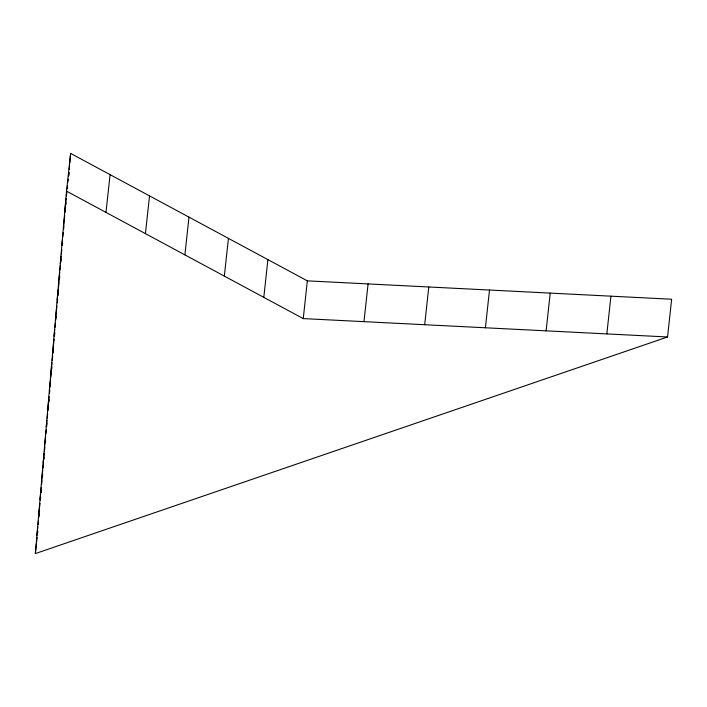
<?xml version="1.0" encoding="UTF-8"?>
<svg xmlns="http://www.w3.org/2000/svg" width="707" height="707" viewBox="0 0 707 707"><rect width="100%" height="100%" fill="white"/><g stroke="black" fill="none" stroke-linecap="round" stroke-linejoin="round"><path stroke-width="1.06" d="M35.35 553.59L66.52 191.146L70.62 153.41L307.351 280.856L671.65 299.229L667.549 336.974L35.35 553.59L36.402 543.886M68.694 175.796L68.977 172.596M69.251 169.397L69.613 165.138M69.799 162.999L70.62 153.41M64.964 209.272L66.14 198.481M66.37 196.325L66.838 192.012M67.192 188.778L67.545 185.543M67.89 182.309L68.243 179.074M68.597 175.84L68.95 172.605M63.409 227.389L64.691 215.529M65.044 212.294L65.398 209.06M65.866 204.747L66.096 202.591M61.845 245.515L62.552 239.046M62.782 236.889L63.25 232.576M63.603 229.342L63.957 226.107M60.289 263.631L61.111 256.084M61.341 253.928L61.809 249.615M62.278 245.302L62.516 243.146M58.734 281.757L59.786 272.054M60.015 269.897L60.484 265.585M60.837 262.35L61.191 259.115M57.17 299.883L58.345 289.101M58.575 286.945L59.043 282.632M59.397 279.389L59.75 276.154M55.614 318L56.905 306.14M57.249 302.905L57.603 299.671M58.071 295.358L58.31 293.202M54.05 336.125L54.757 329.656M54.987 327.5L55.455 323.187M55.809 319.953L56.162 316.718M52.495 354.251L54.139 339.148M54.483 335.913L54.837 332.679M50.939 372.368L51.991 362.664M52.221 360.508L52.689 356.195M53.043 352.961L53.396 349.726M49.375 390.494L50.551 379.712M50.78 377.556L51.249 373.243M51.717 368.93L51.956 366.774M47.82 408.611L49.11 396.751M49.463 393.516L49.808 390.282M50.277 385.969L50.515 383.813M46.264 426.736L46.962 420.267M47.201 418.111L47.669 413.798M48.014 410.564L48.483 406.251M48.951 401.938L49.19 399.782M44.7 444.862L45.637 436.237M45.875 434.08L46.344 429.768M46.697 426.524L47.042 423.29M43.145 462.979L44.196 453.275M44.435 451.119L44.903 446.806M45.372 442.494L45.602 440.337M41.58 481.105L42.756 470.323M42.994 468.167L43.463 463.854M43.931 459.541L44.161 457.385M40.025 499.23L41.315 487.362M41.669 484.127L42.013 480.893M42.482 476.58L42.72 474.424M38.47 517.347L39.99 503.331M40.343 500.096L40.697 496.862M41.165 492.549L41.395 490.393M36.905 535.473L37.842 526.848M38.081 524.691L38.549 520.379M38.903 517.144L39.247 513.909M36.64 541.73L37.109 537.417M37.577 533.105L37.807 530.948M105.979 212.383L110.08 174.647M145.43 233.628L149.53 195.892M184.889 254.873L188.99 217.129M224.34 276.11L228.441 238.374M263.799 297.355L267.9 259.61M667.549 336.974L303.25 318.592L307.351 280.856M363.972 321.658L368.073 283.922M424.686 324.716L428.787 286.98M485.4 327.783L489.5 290.047M546.122 330.841L550.214 293.105M606.836 333.907L610.936 296.171M66.52 191.146L303.25 318.592"/></g></svg>
